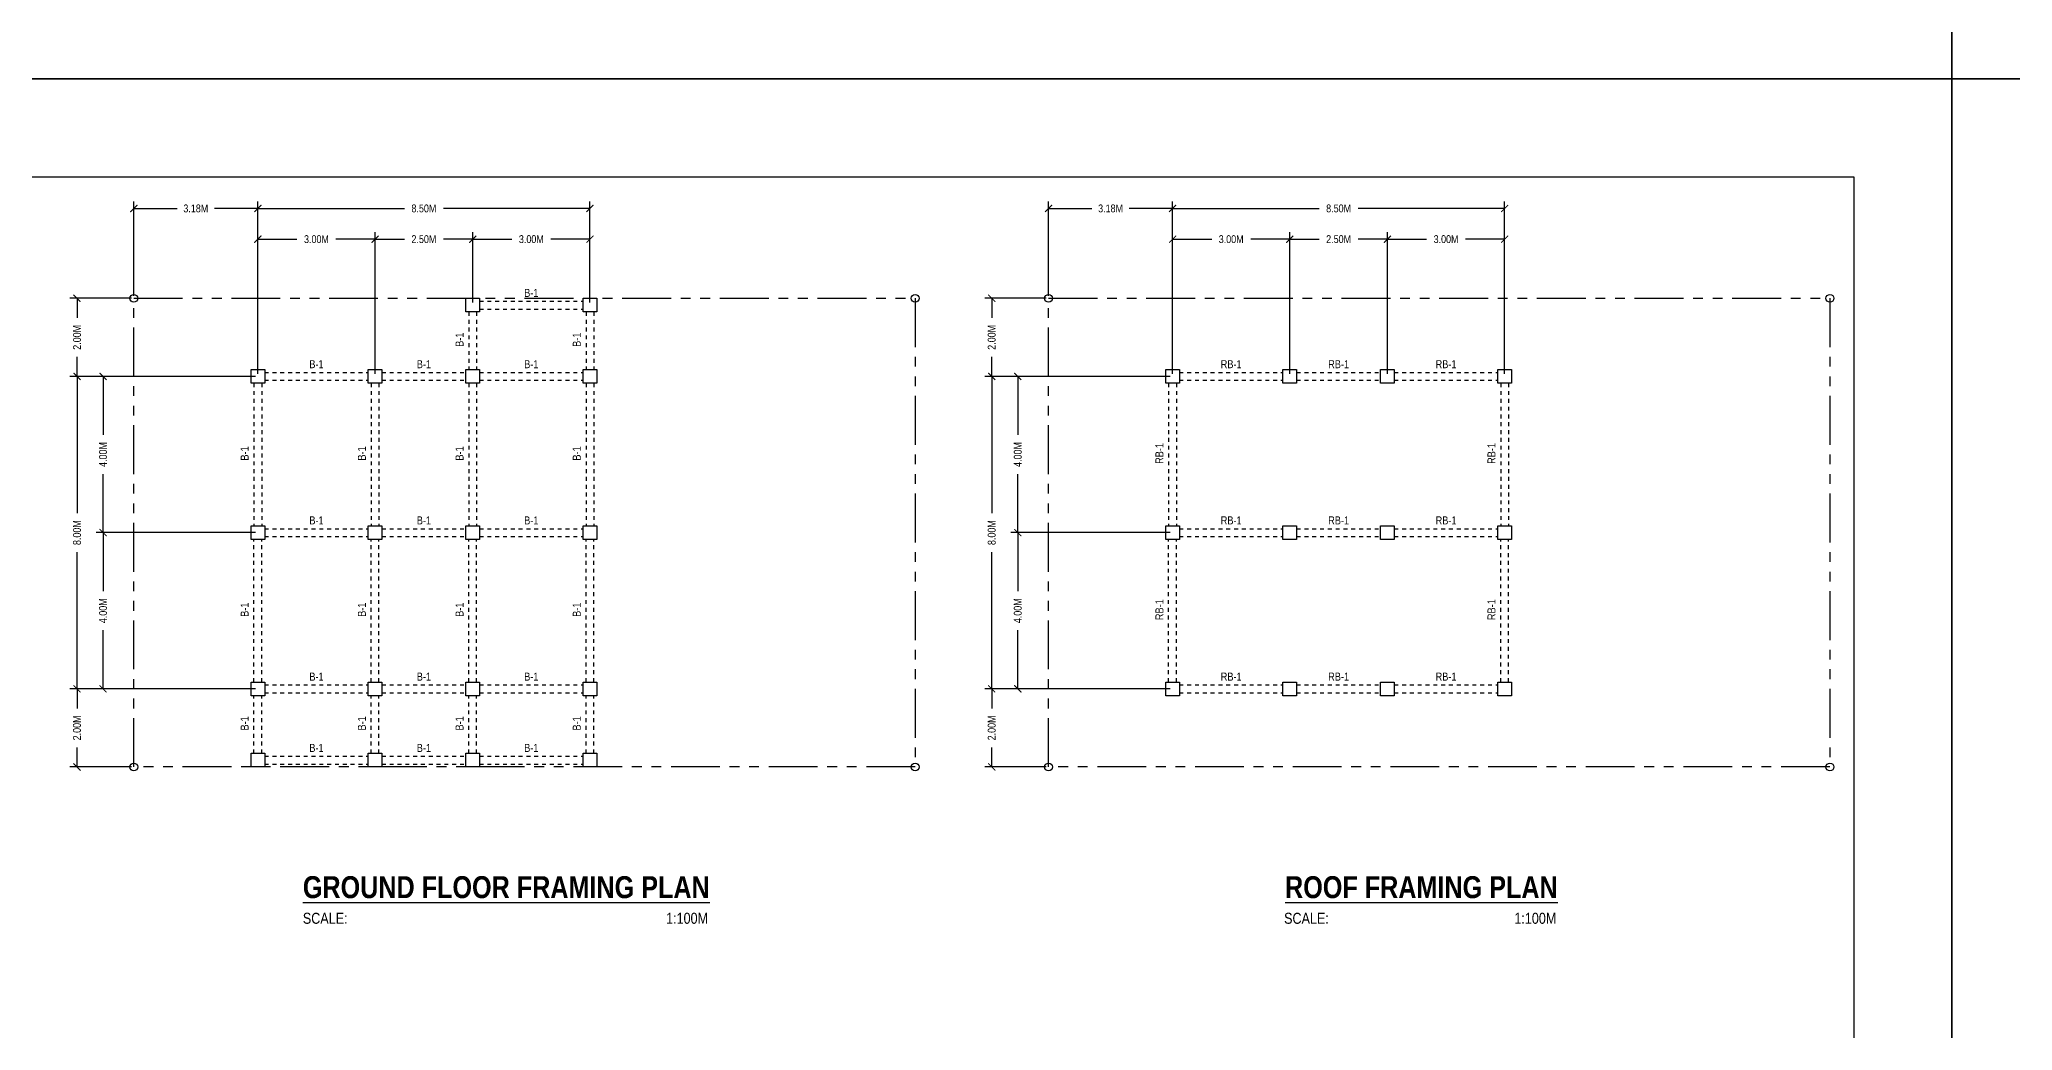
# Model space of a CAD drawing. Header units: inches. Extents: x 7263 to 7501, y 1317 to 1521.
# Drawn here: x 7290.2 to 7340.7, y 1445.7 to 1471.1 of the extents above; entities that cross this region are included whole.
import ezdxf

# ---------------------------------------------------------------- set-up
doc = ezdxf.new("R2010")
doc.units = ezdxf.units.IN
doc.header["$MEASUREMENT"] = 0
for name, pattern in [('ACAD_ISO02W100', [15, 12, -3]), ('CENTER', [2, 1.25, -0.25, 0.25, -0.25]), ('PHANTOM', [2.5, 1.25, -0.25, 0.25, -0.25, 0.25, -0.25])]:
    doc.linetypes.add(name, pattern=pattern)
doc.layers.add('.25', color=250, linetype='Continuous', lineweight=25)
for name, color, linetype in [('COLUMN', 7, 'Continuous'), ('Layer15', 7, 'Continuous'), ('Layer3', 3, 'Continuous'), ('Layer6', 6, 'Continuous'), ('text', 7, 'Continuous')]:
    doc.layers.add(name, color=color, linetype=linetype)
doc.styles.get("Standard").update_dxf_attribs({"font": ''})
doc.styles.get('Standard').set_extended_font_data('Tw Cen MT Condensed')
doc.dimstyles.new('ISOMETRIC -30', dxfattribs={"dimtxt": 0.2, "dimasz": 0.18, "dimexe": 0.18, "dimexo": 0.0625, "dimgap": 0.09, "dimtad": 0, "dimzin": 0, "dimdsep": 46, "dimtxsty": 'Standard', "dimblk": 'ARCHTICK', "dimcen": 0.09, "dimclrd": 8, "dimclre": 8, "dimclrt": 2, "dimadec": 0, "dimazin": 0, "dimtfac": 1, "dimtofl": 0, "dimtmove": 0, "dimatfit": 3, "dimfxl": 1, "dimtolj": 1, "dimtzin": 0, "dimarcsym": 0})

# ---------------------------------------------------------------- blocks, each defined once
blk = doc.blocks.new('_ArchTick')
at = {"color": 0, "linetype": 'ByBlock', "const_width": 0.15}
blk.add_lwpolyline([(-0.5, -0.5), (0.5, 0.5)], dxfattribs=at)
blk = doc.blocks.new('*D347')
at = {"layer": '.25', "color": 8, "lineweight": -2, "transparency": 16777216}
for p, q in [((7292.659, 1464.559), (7292.659, 1466.976)), ((7292.659, 1466.796), (7293.766, 1466.796)), ((7295.834, 1466.796), (7294.727, 1466.796)), ((7295.834, 1462.559), (7295.834, 1466.976))]:
    blk.add_line(p, q, dxfattribs=at)
at = {"layer": 'Defpoints', "color": 0, "transparency": 16777216}
for p in [(7295.834, 1466.796), (7292.659, 1464.496), (7295.834, 1462.496)]:
    blk.add_point(p, dxfattribs=at)
at = {"layer": '.25', "color": 8, "lineweight": -2, "transparency": 16777216, "xscale": 0.18, "yscale": 0.18, "zscale": 0.18, "rotation": 180}
blk.add_blockref('_ArchTick', (7292.659, 1466.796), dxfattribs=at)
at = {"layer": '.25', "color": 8, "lineweight": -2, "transparency": 16777216, "xscale": 0.18, "yscale": 0.18, "zscale": 0.18}
blk.add_blockref('_ArchTick', (7295.834, 1466.796), dxfattribs=at)
at = {"layer": '.25', "color": 2, "transparency": 16777216, "insert": (7294.246, 1466.796), "char_height": 0.2, "attachment_point": 5}
blk.add_mtext('\\A1;3.18M', dxfattribs=at)
blk = doc.blocks.new('*D348')
at = {"layer": '.25', "color": 8, "lineweight": -2, "transparency": 16777216}
for p, q in [((7295.834, 1462.559), (7295.834, 1466.189)), ((7298.834, 1462.559), (7298.834, 1466.189)), ((7295.834, 1466.009), (7296.834, 1466.009)), ((7298.834, 1466.009), (7297.833, 1466.009))]:
    blk.add_line(p, q, dxfattribs=at)
at = {"layer": 'Defpoints', "color": 0, "transparency": 16777216}
for p in [(7298.834, 1466.009), (7295.834, 1462.496), (7298.834, 1462.496)]:
    blk.add_point(p, dxfattribs=at)
at = {"layer": '.25', "color": 8, "lineweight": -2, "transparency": 16777216, "xscale": 0.18, "yscale": 0.18, "zscale": 0.18, "rotation": 180}
blk.add_blockref('_ArchTick', (7295.834, 1466.009), dxfattribs=at)
at = {"layer": '.25', "color": 8, "lineweight": -2, "transparency": 16777216, "xscale": 0.18, "yscale": 0.18, "zscale": 0.18}
blk.add_blockref('_ArchTick', (7298.834, 1466.009), dxfattribs=at)
at = {"layer": '.25', "color": 2, "transparency": 16777216, "insert": (7297.334, 1466.009), "char_height": 0.2, "attachment_point": 5}
blk.add_mtext('\\A1;3.00M', dxfattribs=at)
blk = doc.blocks.new('*D349')
at = {"layer": '.25', "color": 8, "lineweight": -2, "transparency": 16777216}
for p, q in [((7298.834, 1462.559), (7298.834, 1466.189)), ((7301.334, 1464.384), (7301.334, 1466.189)), ((7298.834, 1466.009), (7299.584, 1466.009)), ((7301.334, 1466.009), (7300.583, 1466.009))]:
    blk.add_line(p, q, dxfattribs=at)
at = {"layer": 'Defpoints', "color": 0, "transparency": 16777216}
for p in [(7301.334, 1466.009), (7301.334, 1464.321), (7298.834, 1462.496)]:
    blk.add_point(p, dxfattribs=at)
at = {"layer": '.25', "color": 8, "lineweight": -2, "transparency": 16777216, "xscale": 0.18, "yscale": 0.18, "zscale": 0.18, "rotation": 180}
blk.add_blockref('_ArchTick', (7298.834, 1466.009), dxfattribs=at)
at = {"layer": '.25', "color": 8, "lineweight": -2, "transparency": 16777216, "xscale": 0.18, "yscale": 0.18, "zscale": 0.18}
blk.add_blockref('_ArchTick', (7301.334, 1466.009), dxfattribs=at)
at = {"layer": '.25', "color": 2, "transparency": 16777216, "insert": (7300.084, 1466.009), "char_height": 0.2, "attachment_point": 5}
blk.add_mtext('\\A1;2.50M', dxfattribs=at)
blk = doc.blocks.new('*D350')
at = {"layer": '.25', "color": 8, "lineweight": -2, "transparency": 16777216}
for p, q in [((7301.334, 1464.384), (7301.334, 1466.189)), ((7304.334, 1464.384), (7304.334, 1466.189)), ((7301.334, 1466.009), (7302.334, 1466.009)), ((7304.334, 1466.009), (7303.333, 1466.009))]:
    blk.add_line(p, q, dxfattribs=at)
at = {"layer": 'Defpoints', "color": 0, "transparency": 16777216}
for p in [(7304.334, 1466.009), (7301.334, 1464.321), (7304.334, 1464.321)]:
    blk.add_point(p, dxfattribs=at)
at = {"layer": '.25', "color": 8, "lineweight": -2, "transparency": 16777216, "xscale": 0.18, "yscale": 0.18, "zscale": 0.18, "rotation": 180}
blk.add_blockref('_ArchTick', (7301.334, 1466.009), dxfattribs=at)
at = {"layer": '.25', "color": 8, "lineweight": -2, "transparency": 16777216, "xscale": 0.18, "yscale": 0.18, "zscale": 0.18}
blk.add_blockref('_ArchTick', (7304.334, 1466.009), dxfattribs=at)
at = {"layer": '.25', "color": 2, "transparency": 16777216, "insert": (7302.834, 1466.009), "char_height": 0.2, "attachment_point": 5}
blk.add_mtext('\\A1;3.00M', dxfattribs=at)
blk = doc.blocks.new('*D344')
at = {"layer": '.25', "color": 8, "lineweight": -2, "transparency": 16777216}
for p, q in [((7295.834, 1462.559), (7295.834, 1466.976)), ((7295.834, 1466.796), (7299.584, 1466.796)), ((7304.334, 1466.796), (7300.583, 1466.796)), ((7304.334, 1464.384), (7304.334, 1466.976))]:
    blk.add_line(p, q, dxfattribs=at)
at = {"layer": 'Defpoints', "color": 0, "transparency": 16777216}
for p in [(7295.834, 1466.796), (7304.334, 1464.321), (7295.834, 1462.496)]:
    blk.add_point(p, dxfattribs=at)
at = {"layer": '.25', "color": 8, "lineweight": -2, "transparency": 16777216, "xscale": 0.18, "yscale": 0.18, "zscale": 0.18, "rotation": 180}
blk.add_blockref('_ArchTick', (7295.834, 1466.796), dxfattribs=at)
at = {"layer": '.25', "color": 8, "lineweight": -2, "transparency": 16777216, "xscale": 0.18, "yscale": 0.18, "zscale": 0.18}
blk.add_blockref('_ArchTick', (7304.334, 1466.796), dxfattribs=at)
at = {"layer": '.25', "color": 2, "transparency": 16777216, "insert": (7300.084, 1466.796), "char_height": 0.2, "attachment_point": 5}
blk.add_mtext('\\A1;8.50M', dxfattribs=at)
blk = doc.blocks.new('*D351')
at = {"layer": '.25', "color": 8, "lineweight": -2, "transparency": 16777216}
for p, q in [((7295.771, 1462.496), (7291.025, 1462.496)), ((7291.205, 1462.496), (7291.205, 1458.996)), ((7291.205, 1454.496), (7291.205, 1457.996)), ((7295.771, 1454.496), (7291.025, 1454.496))]:
    blk.add_line(p, q, dxfattribs=at)
at = {"layer": 'Defpoints', "color": 0, "transparency": 16777216}
for p in [(7295.834, 1462.496), (7291.205, 1454.496), (7295.834, 1454.496)]:
    blk.add_point(p, dxfattribs=at)
at = {"layer": '.25', "color": 8, "lineweight": -2, "transparency": 16777216, "xscale": 0.18, "yscale": 0.18, "zscale": 0.18}
for p, rotation in [((7291.205, 1462.496), 90), ((7291.205, 1454.496), 270)]:
    blk.add_blockref('_ArchTick', p, dxfattribs=dict(at, rotation=rotation))
at = {"layer": '.25', "color": 2, "transparency": 16777216, "insert": (7291.205, 1458.496), "char_height": 0.2, "attachment_point": 5, "rotation": 90}
blk.add_mtext('\\A1;8.00M', dxfattribs=at)
blk = doc.blocks.new('*D352')
at = {"layer": '.25', "color": 8, "lineweight": -2, "transparency": 16777216}
for p, q in [((7295.771, 1454.496), (7291.025, 1454.496)), ((7291.205, 1454.496), (7291.205, 1453.996)), ((7291.205, 1452.496), (7291.205, 1452.996)), ((7292.596, 1452.496), (7291.025, 1452.496))]:
    blk.add_line(p, q, dxfattribs=at)
at = {"layer": 'Defpoints', "color": 0, "transparency": 16777216}
for p in [(7295.834, 1454.496), (7291.205, 1452.496), (7292.659, 1452.496)]:
    blk.add_point(p, dxfattribs=at)
at = {"layer": '.25', "color": 8, "lineweight": -2, "transparency": 16777216, "xscale": 0.18, "yscale": 0.18, "zscale": 0.18}
for p, rotation in [((7291.205, 1454.496), 90), ((7291.205, 1452.496), 270)]:
    blk.add_blockref('_ArchTick', p, dxfattribs=dict(at, rotation=rotation))
at = {"layer": '.25', "color": 2, "transparency": 16777216, "insert": (7291.205, 1453.496), "char_height": 0.2, "attachment_point": 5, "rotation": 90}
blk.add_mtext('\\A1;2.00M', dxfattribs=at)
blk = doc.blocks.new('*D345')
at = {"layer": '.25', "color": 8, "lineweight": -2, "transparency": 16777216}
for p, q in [((7292.596, 1464.496), (7291.025, 1464.496)), ((7291.205, 1464.496), (7291.205, 1463.996)), ((7291.205, 1462.496), (7291.205, 1462.996)), ((7295.771, 1462.496), (7291.025, 1462.496))]:
    blk.add_line(p, q, dxfattribs=at)
at = {"layer": 'Defpoints', "color": 0, "transparency": 16777216}
for p in [(7291.205, 1464.496), (7292.659, 1464.496), (7295.834, 1462.496)]:
    blk.add_point(p, dxfattribs=at)
at = {"layer": '.25', "color": 8, "lineweight": -2, "transparency": 16777216, "xscale": 0.18, "yscale": 0.18, "zscale": 0.18}
for p, rotation in [((7291.205, 1464.496), 90), ((7291.205, 1462.496), 270)]:
    blk.add_blockref('_ArchTick', p, dxfattribs=dict(at, rotation=rotation))
at = {"layer": '.25', "color": 2, "transparency": 16777216, "insert": (7291.205, 1463.496), "char_height": 0.2, "attachment_point": 5, "rotation": 90}
blk.add_mtext('\\A1;2.00M', dxfattribs=at)
blk = doc.blocks.new('*D353')
at = {"layer": '.25', "color": 8, "lineweight": -2, "transparency": 16777216}
for p, q in [((7295.771, 1462.496), (7291.692, 1462.496)), ((7291.872, 1462.496), (7291.872, 1460.996)), ((7291.872, 1458.496), (7291.872, 1459.996)), ((7295.771, 1458.496), (7291.692, 1458.496))]:
    blk.add_line(p, q, dxfattribs=at)
at = {"layer": 'Defpoints', "color": 0, "transparency": 16777216}
for p in [(7295.834, 1462.496), (7291.872, 1458.496), (7295.834, 1458.496)]:
    blk.add_point(p, dxfattribs=at)
at = {"layer": '.25', "color": 8, "lineweight": -2, "transparency": 16777216, "xscale": 0.18, "yscale": 0.18, "zscale": 0.18}
for p, rotation in [((7291.872, 1462.496), 90), ((7291.872, 1458.496), 270)]:
    blk.add_blockref('_ArchTick', p, dxfattribs=dict(at, rotation=rotation))
at = {"layer": '.25', "color": 2, "transparency": 16777216, "insert": (7291.872, 1460.496), "char_height": 0.2, "attachment_point": 5, "rotation": 90}
blk.add_mtext('\\A1;4.00M', dxfattribs=at)
blk = doc.blocks.new('*D346')
at = {"layer": '.25', "color": 8, "lineweight": -2, "transparency": 16777216}
for p, q in [((7295.771, 1458.496), (7291.692, 1458.496)), ((7291.872, 1458.496), (7291.872, 1456.996)), ((7291.872, 1454.496), (7291.872, 1455.996)), ((7295.771, 1454.496), (7291.692, 1454.496))]:
    blk.add_line(p, q, dxfattribs=at)
at = {"layer": 'Defpoints', "color": 0, "transparency": 16777216}
for p in [(7295.834, 1458.496), (7291.872, 1454.496), (7295.834, 1454.496)]:
    blk.add_point(p, dxfattribs=at)
at = {"layer": '.25', "color": 8, "lineweight": -2, "transparency": 16777216, "xscale": 0.18, "yscale": 0.18, "zscale": 0.18}
for p, rotation in [((7291.872, 1458.496), 90), ((7291.872, 1454.496), 270)]:
    blk.add_blockref('_ArchTick', p, dxfattribs=dict(at, rotation=rotation))
at = {"layer": '.25', "color": 2, "transparency": 16777216, "insert": (7291.872, 1456.496), "char_height": 0.2, "attachment_point": 5, "rotation": 90}
blk.add_mtext('\\A1;4.00M', dxfattribs=at)
blk = doc.blocks.new('*D354')
at = {"layer": '.25', "color": 8, "lineweight": -2, "transparency": 16777216}
for p, q in [((7316.072, 1464.559), (7316.072, 1466.976)), ((7316.072, 1466.796), (7317.179, 1466.796)), ((7319.247, 1466.796), (7318.14, 1466.796)), ((7319.247, 1462.559), (7319.247, 1466.976))]:
    blk.add_line(p, q, dxfattribs=at)
at = {"layer": 'Defpoints', "color": 0, "transparency": 16777216}
for p in [(7319.247, 1466.796), (7316.072, 1464.496), (7319.247, 1462.496)]:
    blk.add_point(p, dxfattribs=at)
at = {"layer": '.25', "color": 8, "lineweight": -2, "transparency": 16777216, "xscale": 0.18, "yscale": 0.18, "zscale": 0.18, "rotation": 180}
blk.add_blockref('_ArchTick', (7316.072, 1466.796), dxfattribs=at)
at = {"layer": '.25', "color": 8, "lineweight": -2, "transparency": 16777216, "xscale": 0.18, "yscale": 0.18, "zscale": 0.18}
blk.add_blockref('_ArchTick', (7319.247, 1466.796), dxfattribs=at)
at = {"layer": '.25', "color": 2, "transparency": 16777216, "insert": (7317.66, 1466.796), "char_height": 0.2, "attachment_point": 5}
blk.add_mtext('\\A1;3.18M', dxfattribs=at)
blk = doc.blocks.new('*D355')
at = {"layer": '.25', "color": 8, "lineweight": -2, "transparency": 16777216}
for p, q in [((7319.247, 1462.559), (7319.247, 1466.189)), ((7322.247, 1462.559), (7322.247, 1466.189)), ((7319.247, 1466.009), (7320.248, 1466.009)), ((7322.247, 1466.009), (7321.247, 1466.009))]:
    blk.add_line(p, q, dxfattribs=at)
at = {"layer": 'Defpoints', "color": 0, "transparency": 16777216}
for p in [(7322.247, 1466.009), (7319.247, 1462.496), (7322.247, 1462.496)]:
    blk.add_point(p, dxfattribs=at)
at = {"layer": '.25', "color": 8, "lineweight": -2, "transparency": 16777216, "xscale": 0.18, "yscale": 0.18, "zscale": 0.18, "rotation": 180}
blk.add_blockref('_ArchTick', (7319.247, 1466.009), dxfattribs=at)
at = {"layer": '.25', "color": 8, "lineweight": -2, "transparency": 16777216, "xscale": 0.18, "yscale": 0.18, "zscale": 0.18}
blk.add_blockref('_ArchTick', (7322.247, 1466.009), dxfattribs=at)
at = {"layer": '.25', "color": 2, "transparency": 16777216, "insert": (7320.747, 1466.009), "char_height": 0.2, "attachment_point": 5}
blk.add_mtext('\\A1;3.00M', dxfattribs=at)
blk = doc.blocks.new('*D356')
at = {"layer": '.25', "color": 8, "lineweight": -2, "transparency": 16777216}
for p, q in [((7322.247, 1462.559), (7322.247, 1466.189)), ((7324.747, 1462.559), (7324.747, 1466.189)), ((7322.247, 1466.009), (7322.998, 1466.009)), ((7324.747, 1466.009), (7323.997, 1466.009))]:
    blk.add_line(p, q, dxfattribs=at)
at = {"layer": 'Defpoints', "color": 0, "transparency": 16777216}
for p in [(7324.747, 1466.009), (7322.247, 1462.496), (7324.747, 1462.496)]:
    blk.add_point(p, dxfattribs=at)
at = {"layer": '.25', "color": 8, "lineweight": -2, "transparency": 16777216, "xscale": 0.18, "yscale": 0.18, "zscale": 0.18, "rotation": 180}
blk.add_blockref('_ArchTick', (7322.247, 1466.009), dxfattribs=at)
at = {"layer": '.25', "color": 8, "lineweight": -2, "transparency": 16777216, "xscale": 0.18, "yscale": 0.18, "zscale": 0.18}
blk.add_blockref('_ArchTick', (7324.747, 1466.009), dxfattribs=at)
at = {"layer": '.25', "color": 2, "transparency": 16777216, "insert": (7323.497, 1466.009), "char_height": 0.2, "attachment_point": 5}
blk.add_mtext('\\A1;2.50M', dxfattribs=at)
blk = doc.blocks.new('*D357')
at = {"layer": '.25', "color": 8, "lineweight": -2, "transparency": 16777216}
for p, q in [((7324.747, 1462.559), (7324.747, 1466.189)), ((7327.747, 1462.559), (7327.747, 1466.189)), ((7324.747, 1466.009), (7325.748, 1466.009)), ((7327.747, 1466.009), (7326.747, 1466.009))]:
    blk.add_line(p, q, dxfattribs=at)
at = {"layer": 'Defpoints', "color": 0, "transparency": 16777216}
for p in [(7327.747, 1466.009), (7324.747, 1462.496), (7327.747, 1462.496)]:
    blk.add_point(p, dxfattribs=at)
at = {"layer": '.25', "color": 8, "lineweight": -2, "transparency": 16777216, "xscale": 0.18, "yscale": 0.18, "zscale": 0.18, "rotation": 180}
blk.add_blockref('_ArchTick', (7324.747, 1466.009), dxfattribs=at)
at = {"layer": '.25', "color": 8, "lineweight": -2, "transparency": 16777216, "xscale": 0.18, "yscale": 0.18, "zscale": 0.18}
blk.add_blockref('_ArchTick', (7327.747, 1466.009), dxfattribs=at)
at = {"layer": '.25', "color": 2, "transparency": 16777216, "insert": (7326.247, 1466.009), "char_height": 0.2, "attachment_point": 5}
blk.add_mtext('\\A1;3.00M', dxfattribs=at)
blk = doc.blocks.new('*D358')
at = {"layer": '.25', "color": 8, "lineweight": -2, "transparency": 16777216}
for p, q in [((7319.247, 1462.559), (7319.247, 1466.976)), ((7319.247, 1466.796), (7322.998, 1466.796)), ((7327.747, 1466.796), (7323.997, 1466.796)), ((7327.747, 1464.384), (7327.747, 1466.976))]:
    blk.add_line(p, q, dxfattribs=at)
at = {"layer": 'Defpoints', "color": 0, "transparency": 16777216}
for p in [(7319.247, 1466.796), (7327.747, 1464.321), (7319.247, 1462.496)]:
    blk.add_point(p, dxfattribs=at)
at = {"layer": '.25', "color": 8, "lineweight": -2, "transparency": 16777216, "xscale": 0.18, "yscale": 0.18, "zscale": 0.18, "rotation": 180}
blk.add_blockref('_ArchTick', (7319.247, 1466.796), dxfattribs=at)
at = {"layer": '.25', "color": 8, "lineweight": -2, "transparency": 16777216, "xscale": 0.18, "yscale": 0.18, "zscale": 0.18}
blk.add_blockref('_ArchTick', (7327.747, 1466.796), dxfattribs=at)
at = {"layer": '.25', "color": 2, "transparency": 16777216, "insert": (7323.497, 1466.796), "char_height": 0.2, "attachment_point": 5}
blk.add_mtext('\\A1;8.50M', dxfattribs=at)
blk = doc.blocks.new('*D359')
at = {"layer": '.25', "color": 8, "lineweight": -2, "transparency": 16777216}
for p, q in [((7319.185, 1462.496), (7314.438, 1462.496)), ((7314.618, 1462.496), (7314.618, 1458.996)), ((7314.618, 1454.496), (7314.618, 1457.996)), ((7319.185, 1454.496), (7314.438, 1454.496))]:
    blk.add_line(p, q, dxfattribs=at)
at = {"layer": 'Defpoints', "color": 0, "transparency": 16777216}
for p in [(7319.247, 1462.496), (7314.618, 1454.496), (7319.247, 1454.496)]:
    blk.add_point(p, dxfattribs=at)
at = {"layer": '.25', "color": 8, "lineweight": -2, "transparency": 16777216, "xscale": 0.18, "yscale": 0.18, "zscale": 0.18}
for p, rotation in [((7314.618, 1462.496), 90), ((7314.618, 1454.496), 270)]:
    blk.add_blockref('_ArchTick', p, dxfattribs=dict(at, rotation=rotation))
at = {"layer": '.25', "color": 2, "transparency": 16777216, "insert": (7314.618, 1458.496), "char_height": 0.2, "attachment_point": 5, "rotation": 90}
blk.add_mtext('\\A1;8.00M', dxfattribs=at)
blk = doc.blocks.new('*D360')
at = {"layer": '.25', "color": 8, "lineweight": -2, "transparency": 16777216}
for p, q in [((7319.185, 1454.496), (7314.438, 1454.496)), ((7314.618, 1454.496), (7314.618, 1453.996)), ((7314.618, 1452.496), (7314.618, 1452.996)), ((7316.01, 1452.496), (7314.438, 1452.496))]:
    blk.add_line(p, q, dxfattribs=at)
at = {"layer": 'Defpoints', "color": 0, "transparency": 16777216}
for p in [(7319.247, 1454.496), (7314.618, 1452.496), (7316.072, 1452.496)]:
    blk.add_point(p, dxfattribs=at)
at = {"layer": '.25', "color": 8, "lineweight": -2, "transparency": 16777216, "xscale": 0.18, "yscale": 0.18, "zscale": 0.18}
for p, rotation in [((7314.618, 1454.496), 90), ((7314.618, 1452.496), 270)]:
    blk.add_blockref('_ArchTick', p, dxfattribs=dict(at, rotation=rotation))
at = {"layer": '.25', "color": 2, "transparency": 16777216, "insert": (7314.618, 1453.496), "char_height": 0.2, "attachment_point": 5, "rotation": 90}
blk.add_mtext('\\A1;2.00M', dxfattribs=at)
blk = doc.blocks.new('*D361')
at = {"layer": '.25', "color": 8, "lineweight": -2, "transparency": 16777216}
for p, q in [((7316.01, 1464.496), (7314.438, 1464.496)), ((7314.618, 1464.496), (7314.618, 1463.996)), ((7314.618, 1462.496), (7314.618, 1462.996)), ((7319.185, 1462.496), (7314.438, 1462.496))]:
    blk.add_line(p, q, dxfattribs=at)
at = {"layer": 'Defpoints', "color": 0, "transparency": 16777216}
for p in [(7314.618, 1464.496), (7316.072, 1464.496), (7319.247, 1462.496)]:
    blk.add_point(p, dxfattribs=at)
at = {"layer": '.25', "color": 8, "lineweight": -2, "transparency": 16777216, "xscale": 0.18, "yscale": 0.18, "zscale": 0.18}
for p, rotation in [((7314.618, 1464.496), 90), ((7314.618, 1462.496), 270)]:
    blk.add_blockref('_ArchTick', p, dxfattribs=dict(at, rotation=rotation))
at = {"layer": '.25', "color": 2, "transparency": 16777216, "insert": (7314.618, 1463.496), "char_height": 0.2, "attachment_point": 5, "rotation": 90}
blk.add_mtext('\\A1;2.00M', dxfattribs=at)
blk = doc.blocks.new('*D362')
at = {"layer": '.25', "color": 8, "lineweight": -2, "transparency": 16777216}
for p, q in [((7319.185, 1462.496), (7315.105, 1462.496)), ((7315.285, 1462.496), (7315.285, 1460.996)), ((7315.285, 1458.496), (7315.285, 1459.996)), ((7319.185, 1458.496), (7315.105, 1458.496))]:
    blk.add_line(p, q, dxfattribs=at)
at = {"layer": 'Defpoints', "color": 0, "transparency": 16777216}
for p in [(7319.247, 1462.496), (7315.285, 1458.496), (7319.247, 1458.496)]:
    blk.add_point(p, dxfattribs=at)
at = {"layer": '.25', "color": 8, "lineweight": -2, "transparency": 16777216, "xscale": 0.18, "yscale": 0.18, "zscale": 0.18}
for p, rotation in [((7315.285, 1462.496), 90), ((7315.285, 1458.496), 270)]:
    blk.add_blockref('_ArchTick', p, dxfattribs=dict(at, rotation=rotation))
at = {"layer": '.25', "color": 2, "transparency": 16777216, "insert": (7315.285, 1460.496), "char_height": 0.2, "attachment_point": 5, "rotation": 90}
blk.add_mtext('\\A1;4.00M', dxfattribs=at)
blk = doc.blocks.new('*D363')
at = {"layer": '.25', "color": 8, "lineweight": -2, "transparency": 16777216}
for p, q in [((7319.185, 1458.496), (7315.105, 1458.496)), ((7315.285, 1458.496), (7315.285, 1456.996)), ((7315.285, 1454.496), (7315.285, 1455.996)), ((7319.185, 1454.496), (7315.105, 1454.496))]:
    blk.add_line(p, q, dxfattribs=at)
at = {"layer": 'Defpoints', "color": 0, "transparency": 16777216}
for p in [(7319.247, 1458.496), (7315.285, 1454.496), (7319.247, 1454.496)]:
    blk.add_point(p, dxfattribs=at)
at = {"layer": '.25', "color": 8, "lineweight": -2, "transparency": 16777216, "xscale": 0.18, "yscale": 0.18, "zscale": 0.18}
for p, rotation in [((7315.285, 1458.496), 90), ((7315.285, 1454.496), 270)]:
    blk.add_blockref('_ArchTick', p, dxfattribs=dict(at, rotation=rotation))
at = {"layer": '.25', "color": 2, "transparency": 16777216, "insert": (7315.285, 1456.496), "char_height": 0.2, "attachment_point": 5, "rotation": 90}
blk.add_mtext('\\A1;4.00M', dxfattribs=at)

msp = doc.modelspace()

# ---------------------------------------------------------------- linework, layer by layer
at = {"layer": 'COLUMN', "color": 4}
for points in [[(7301.159, 1464.496), (7301.509, 1464.496), (7301.509, 1464.146), (7301.159, 1464.146)], [(7304.159, 1464.496), (7304.509, 1464.496), (7304.509, 1464.146), (7304.159, 1464.146)], [(7295.659, 1462.671), (7296.009, 1462.671), (7296.009, 1462.321), (7295.659, 1462.321)], [(7298.659, 1462.671), (7299.009, 1462.671), (7299.009, 1462.321), (7298.659, 1462.321)], [(7301.159, 1462.671), (7301.509, 1462.671), (7301.509, 1462.321), (7301.159, 1462.321)], [(7304.159, 1462.671), (7304.509, 1462.671), (7304.509, 1462.321), (7304.159, 1462.321)], [(7319.072, 1462.671), (7319.422, 1462.671), (7319.422, 1462.321), (7319.072, 1462.321)], [(7322.072, 1462.671), (7322.422, 1462.671), (7322.422, 1462.321), (7322.072, 1462.321)], [(7324.572, 1462.671), (7324.922, 1462.671), (7324.922, 1462.321), (7324.572, 1462.321)], [(7327.572, 1462.671), (7327.922, 1462.671), (7327.922, 1462.321), (7327.572, 1462.321)], [(7295.659, 1458.671), (7296.009, 1458.671), (7296.009, 1458.321), (7295.659, 1458.321)], [(7298.659, 1458.671), (7299.009, 1458.671), (7299.009, 1458.321), (7298.659, 1458.321)], [(7301.159, 1458.671), (7301.509, 1458.671), (7301.509, 1458.321), (7301.159, 1458.321)], [(7304.159, 1458.671), (7304.509, 1458.671), (7304.509, 1458.321), (7304.159, 1458.321)], [(7319.072, 1458.671), (7319.422, 1458.671), (7319.422, 1458.321), (7319.072, 1458.321)], [(7322.072, 1458.671), (7322.422, 1458.671), (7322.422, 1458.321), (7322.072, 1458.321)], [(7324.572, 1458.671), (7324.922, 1458.671), (7324.922, 1458.321), (7324.572, 1458.321)], [(7327.572, 1458.671), (7327.922, 1458.671), (7327.922, 1458.321), (7327.572, 1458.321)], [(7295.659, 1454.671), (7296.009, 1454.671), (7296.009, 1454.321), (7295.659, 1454.321)], [(7298.659, 1454.671), (7299.009, 1454.671), (7299.009, 1454.321), (7298.659, 1454.321)], [(7301.159, 1454.671), (7301.509, 1454.671), (7301.509, 1454.321), (7301.159, 1454.321)], [(7304.159, 1454.671), (7304.509, 1454.671), (7304.509, 1454.321), (7304.159, 1454.321)], [(7319.072, 1454.671), (7319.422, 1454.671), (7319.422, 1454.321), (7319.072, 1454.321)], [(7322.072, 1454.671), (7322.422, 1454.671), (7322.422, 1454.321), (7322.072, 1454.321)], [(7324.572, 1454.671), (7324.922, 1454.671), (7324.922, 1454.321), (7324.572, 1454.321)], [(7327.572, 1454.671), (7327.922, 1454.671), (7327.922, 1454.321), (7327.572, 1454.321)], [(7295.659, 1452.846), (7296.009, 1452.846), (7296.009, 1452.496), (7295.659, 1452.496)], [(7298.659, 1452.846), (7299.009, 1452.846), (7299.009, 1452.496), (7298.659, 1452.496)], [(7301.159, 1452.846), (7301.509, 1452.846), (7301.509, 1452.496), (7301.159, 1452.496)], [(7304.159, 1452.846), (7304.509, 1452.846), (7304.509, 1452.496), (7304.159, 1452.496)]]:
    msp.add_lwpolyline(points, close=True, dxfattribs=at)
for centre in [(7292.659, 1464.496), (7312.659, 1464.496), (7316.072, 1464.496), (7336.072, 1464.496), (7292.659, 1452.496), (7312.659, 1452.496), (7316.072, 1452.496), (7336.072, 1452.496)]:
    msp.add_circle(centre, 0.1, dxfattribs=at)
at = {"layer": 'Defpoints'}
for points in [[(7262.697, 1521.116), (7339.197, 1521.116), (7339.197, 1470.116), (7262.697, 1470.116)], [(7339.197, 1521.116), (7415.697, 1521.116), (7415.697, 1470.116), (7339.197, 1470.116)], [(7262.697, 1470.116), (7339.197, 1470.116), (7339.197, 1419.116), (7262.697, 1419.116)], [(7339.197, 1470.116), (7415.697, 1470.116), (7415.697, 1419.116), (7339.197, 1419.116)]]:
    msp.add_lwpolyline(points, close=True, dxfattribs=at)
at = {"layer": 'Layer15', "color": 11, "linetype": 'CENTER', "ltscale": 0.02, "true_color": 0xf27172}
for p, q in [((7301.234, 1464.146), (7301.234, 1462.671)), ((7301.434, 1464.146), (7301.434, 1462.671)), ((7301.509, 1464.421), (7304.159, 1464.421)), ((7301.509, 1464.221), (7304.159, 1464.221)), ((7304.234, 1464.146), (7304.234, 1462.671)), ((7304.434, 1464.146), (7304.434, 1462.671)), ((7296.009, 1462.596), (7298.659, 1462.596)), ((7299.009, 1462.596), (7301.159, 1462.596)), ((7301.509, 1462.596), (7304.159, 1462.596)), ((7319.422, 1462.596), (7322.072, 1462.596)), ((7322.422, 1462.596), (7324.572, 1462.596)), ((7324.922, 1462.596), (7327.572, 1462.596)), ((7295.734, 1462.321), (7295.734, 1458.671)), ((7295.934, 1462.321), (7295.934, 1458.671)), ((7296.009, 1462.396), (7298.659, 1462.396)), ((7298.734, 1462.321), (7298.734, 1458.671)), ((7298.934, 1462.321), (7298.934, 1458.671)), ((7299.009, 1462.396), (7301.159, 1462.396)), ((7301.234, 1462.321), (7301.234, 1458.671)), ((7301.434, 1462.321), (7301.434, 1458.671)), ((7301.509, 1462.396), (7304.159, 1462.396)), ((7304.234, 1462.321), (7304.234, 1458.671)), ((7304.434, 1462.321), (7304.434, 1458.671)), ((7319.147, 1462.321), (7319.147, 1458.671)), ((7319.347, 1462.321), (7319.347, 1458.671)), ((7319.422, 1462.396), (7322.072, 1462.396)), ((7322.422, 1462.396), (7324.572, 1462.396)), ((7324.922, 1462.396), (7327.572, 1462.396)), ((7327.647, 1462.321), (7327.647, 1458.671)), ((7327.847, 1462.321), (7327.847, 1458.671)), ((7296.009, 1458.596), (7298.659, 1458.596)), ((7299.009, 1458.596), (7301.159, 1458.596)), ((7301.509, 1458.596), (7304.159, 1458.596)), ((7319.422, 1458.596), (7322.072, 1458.596)), ((7322.422, 1458.596), (7324.572, 1458.596)), ((7324.922, 1458.596), (7327.572, 1458.596)), ((7295.734, 1454.671), (7295.734, 1458.321)), ((7295.934, 1454.671), (7295.934, 1458.321)), ((7296.009, 1458.396), (7298.659, 1458.396)), ((7298.734, 1454.671), (7298.734, 1458.321)), ((7298.934, 1454.671), (7298.934, 1458.321)), ((7299.009, 1458.396), (7301.159, 1458.396)), ((7301.234, 1454.671), (7301.234, 1458.321)), ((7301.434, 1454.671), (7301.434, 1458.321)), ((7301.509, 1458.396), (7304.159, 1458.396)), ((7304.234, 1454.671), (7304.234, 1458.321)), ((7304.434, 1454.671), (7304.434, 1458.321)), ((7319.147, 1454.671), (7319.147, 1458.321)), ((7319.347, 1454.671), (7319.347, 1458.321)), ((7319.422, 1458.396), (7322.072, 1458.396)), ((7322.422, 1458.396), (7324.572, 1458.396)), ((7324.922, 1458.396), (7327.572, 1458.396)), ((7327.647, 1454.671), (7327.647, 1458.321)), ((7327.847, 1454.671), (7327.847, 1458.321)), ((7296.009, 1454.596), (7298.659, 1454.596)), ((7299.009, 1454.596), (7301.159, 1454.596)), ((7301.509, 1454.596), (7304.159, 1454.596)), ((7319.422, 1454.596), (7322.072, 1454.596)), ((7322.422, 1454.596), (7324.572, 1454.596)), ((7324.922, 1454.596), (7327.572, 1454.596)), ((7295.734, 1452.846), (7295.734, 1454.321)), ((7295.934, 1452.846), (7295.934, 1454.321)), ((7296.009, 1454.396), (7298.659, 1454.396)), ((7298.734, 1452.846), (7298.734, 1454.321)), ((7298.934, 1452.846), (7298.934, 1454.321)), ((7299.009, 1454.396), (7301.159, 1454.396)), ((7301.234, 1452.846), (7301.234, 1454.321)), ((7301.434, 1452.846), (7301.434, 1454.321)), ((7301.509, 1454.396), (7304.159, 1454.396)), ((7304.234, 1452.846), (7304.234, 1454.321)), ((7304.434, 1452.846), (7304.434, 1454.321)), ((7319.422, 1454.396), (7322.072, 1454.396)), ((7322.422, 1454.396), (7324.572, 1454.396)), ((7324.922, 1454.396), (7327.572, 1454.396)), ((7296.009, 1452.771), (7298.659, 1452.771)), ((7296.009, 1452.571), (7298.659, 1452.571)), ((7299.009, 1452.771), (7301.159, 1452.771)), ((7299.009, 1452.571), (7301.159, 1452.571)), ((7301.509, 1452.771), (7304.159, 1452.771)), ((7301.509, 1452.571), (7304.159, 1452.571))]:
    msp.add_line(p, q, dxfattribs=at)
at = {"layer": 'Layer3', "linetype": 'PHANTOM'}
for points in [[(7292.659, 1464.496), (7312.659, 1464.496), (7312.659, 1452.496), (7292.659, 1452.496)], [(7316.072, 1464.496), (7336.072, 1464.496), (7336.072, 1452.496), (7316.072, 1452.496)]]:
    msp.add_lwpolyline(points, close=True, dxfattribs=at)
at = {"layer": 'Layer6'}
msp.add_line((7336.687, 1467.606), (7336.687, 1421.626), dxfattribs=at)
msp.add_lwpolyline([(7336.687, 1421.626), (7266.712, 1421.626), (7266.712, 1467.606), (7336.687, 1467.606)], close=True, dxfattribs=at)

# ---------------------------------------------------------------- texts
at = {"layer": 'Layer3', "char_height": 0.5625, "attachment_point": 1}
for s, insert in [('\\pi3.41059;{\\fArial Narrow|b1|i0|c0|p34;\\LGROUND FLOOR FRAMING PLAN\\P\\pi3.41001;\\fArial Narrow|b0|i0|c0|p34;\\H0.5x;\\lSCALE:                                                                                           1:100M}', (7293.575, 1449.7)), ('\\pi5.13665;{\\fArial Narrow|b1|i0|c0|p34;\\LROOF FRAMING PLAN\\P\\pi5.11228;\\fArial Narrow|b0|i0|c0|p34;\\H0.5x;\\lSCALE:                                                     1:100M}', (7316.989, 1449.7))]:
    msp.add_mtext_dynamic_manual_height_columns(s, width=17.1549, gutter_width=1, heights=[0], dxfattribs=dict(at, insert=insert))
at = {"layer": 'text', "color": 52, "linetype": 'ACAD_ISO02W100', "true_color": 0xc8c92d, "char_height": 0.2048, "attachment_point": 5}
for s, insert in [('B-1', (7302.834, 1464.634)), ('B-1', (7297.334, 1462.809)), ('B-1', (7300.084, 1462.809)), ('B-1', (7302.834, 1462.809)), ('RB-1', (7320.747, 1462.809)), ('RB-1', (7323.497, 1462.809)), ('RB-1', (7326.247, 1462.809)), ('B-1', (7297.334, 1458.809)), ('B-1', (7300.084, 1458.809)), ('B-1', (7302.834, 1458.809)), ('RB-1', (7320.747, 1458.809)), ('RB-1', (7323.497, 1458.809)), ('RB-1', (7326.247, 1458.809)), ('B-1', (7297.334, 1454.809)), ('B-1', (7300.084, 1454.809)), ('B-1', (7302.834, 1454.809)), ('RB-1', (7320.747, 1454.809)), ('RB-1', (7323.497, 1454.809)), ('RB-1', (7326.247, 1454.809)), ('B-1', (7297.334, 1452.984)), ('B-1', (7300.084, 1452.984)), ('B-1', (7302.834, 1452.984))]:
    msp.add_mtext_dynamic_manual_height_columns(s, width=0.38295, gutter_width=12.5, heights=[0], dxfattribs=dict(at, insert=insert))
at = {"layer": 'text', "color": 52, "linetype": 'ACAD_ISO02W100', "true_color": 0xc8c92d, "char_height": 0.2048, "attachment_point": 5, "rotation": 90}
for s, insert in [('B-1', (7300.996, 1463.436)), ('B-1', (7303.996, 1463.436)), ('B-1', (7295.496, 1460.523)), ('B-1', (7298.496, 1460.523)), ('B-1', (7300.996, 1460.523)), ('B-1', (7303.996, 1460.523)), ('RB-1', (7318.91, 1460.523)), ('RB-1', (7327.41, 1460.523)), ('B-1', (7295.496, 1456.523)), ('B-1', (7298.496, 1456.523)), ('B-1', (7300.996, 1456.523)), ('B-1', (7303.996, 1456.523)), ('RB-1', (7318.91, 1456.523)), ('RB-1', (7327.41, 1456.523)), ('B-1', (7295.496, 1453.611)), ('B-1', (7298.496, 1453.611)), ('B-1', (7300.996, 1453.611)), ('B-1', (7303.996, 1453.611))]:
    msp.add_mtext_dynamic_manual_height_columns(s, width=0.38295, gutter_width=12.5, heights=[0], dxfattribs=dict(at, insert=insert))

# ---------------------------------------------------------------- dimensions: what is measured, and where the dimension line sits
at = {"layer": '.25', "color": 9, "true_color": 0xc7c8ca}
for base, p1, p2, picture, middle in [((7295.833934383, 1466.796107114), (7292.658934383, 1464.496015964), (7295.833934383, 1462.496015964), '*D347', (7294.246434383, 1466.796107114)), ((7295.834, 1466.796), (7304.334, 1464.321), (7295.834, 1462.496), '*D344', (7300.084, 1466.796)), ((7319.247277591, 1466.796107114), (7316.072277591, 1464.496015964), (7319.247277591, 1462.496015964), '*D354', (7317.659777591, 1466.796107114)), ((7319.247, 1466.796), (7327.747, 1464.321), (7319.247, 1462.496), '*D358', (7323.497, 1466.796)), ((7298.834, 1466.009), (7295.834, 1462.496), (7298.834, 1462.496), '*D348', (7297.334, 1466.009)), ((7301.334, 1466.009), (7298.834, 1462.496), (7301.334, 1464.321), '*D349', (7300.084, 1466.009)), ((7304.334, 1466.009), (7301.334, 1464.321), (7304.334, 1464.321), '*D350', (7302.834, 1466.009)), ((7322.247, 1466.009), (7319.247, 1462.496), (7322.247, 1462.496), '*D355', (7320.747, 1466.009)), ((7324.747, 1466.009), (7322.247, 1462.496), (7324.747, 1462.496), '*D356', (7323.497, 1466.009)), ((7327.747, 1466.009), (7324.747, 1462.496), (7327.747, 1462.496), '*D357', (7326.247, 1466.009))]:
    dim = msp.add_linear_dim(base=base, p1=p1, p2=p2, dimstyle='ISOMETRIC -30', override={"dimpost": 'M'}, dxfattribs=at)
    dim.commit()
    dim.dimension.update_dxf_attribs({"geometry": picture, "text_midpoint": middle})
for base, p1, p2, picture, middle in [((7291.205, 1464.496), (7295.834, 1462.496), (7292.659, 1464.496), '*D345', (7291.205, 1463.496)), ((7314.618, 1464.496), (7319.247, 1462.496), (7316.072, 1464.496), '*D361', (7314.618, 1463.496)), ((7291.205, 1454.496), (7295.834, 1462.496), (7295.834, 1454.496), '*D351', (7291.205, 1458.496)), ((7291.872, 1458.496), (7295.834, 1462.496), (7295.834, 1458.496), '*D353', (7291.872, 1460.496)), ((7314.618, 1454.496), (7319.247, 1462.496), (7319.247, 1454.496), '*D359', (7314.618, 1458.496)), ((7315.285, 1458.496), (7319.247, 1462.496), (7319.247, 1458.496), '*D362', (7315.285, 1460.496)), ((7291.872, 1454.496), (7295.834, 1458.496), (7295.834, 1454.496), '*D346', (7291.872, 1456.496)), ((7315.285, 1454.496), (7319.247, 1458.496), (7319.247, 1454.496), '*D363', (7315.285, 1456.496)), ((7291.205, 1452.496), (7295.834, 1454.496), (7292.659, 1452.496), '*D352', (7291.205, 1453.496)), ((7314.618, 1452.496), (7319.247, 1454.496), (7316.072, 1452.496), '*D360', (7314.618, 1453.496))]:
    dim = msp.add_linear_dim(base=base, p1=p1, p2=p2, angle=90, dimstyle='ISOMETRIC -30', override={"dimpost": 'M'}, dxfattribs=at)
    dim.commit()
    dim.dimension.update_dxf_attribs({"geometry": picture, "text_midpoint": middle})

doc.saveas('drawing.dxf')
